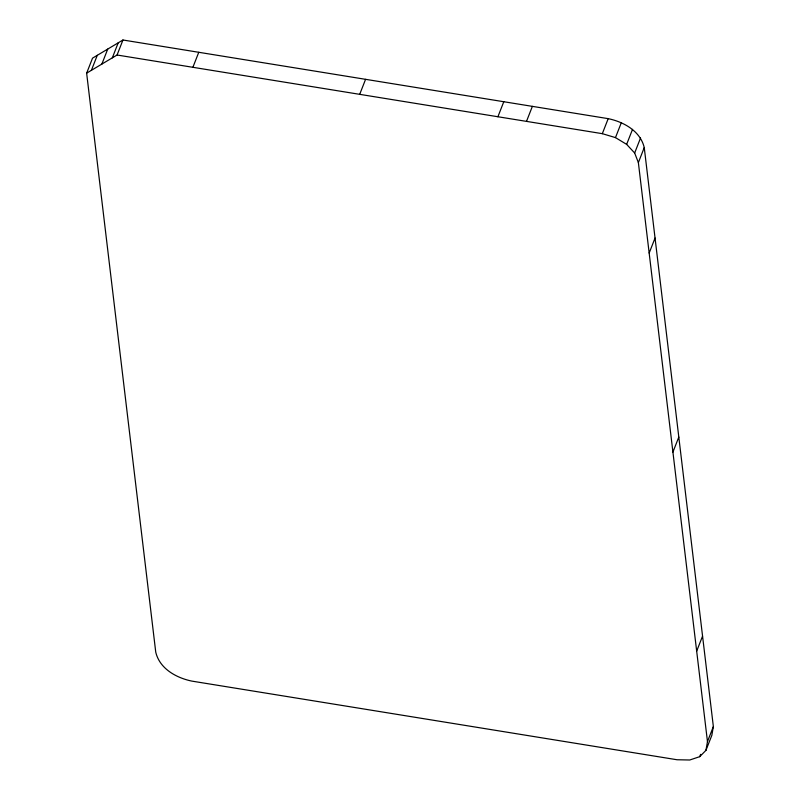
<?xml version="1.0" encoding="UTF-8"?>
<svg xmlns="http://www.w3.org/2000/svg" width="800" height="800" viewBox="0 0 800 800"><rect width="100%" height="100%" fill="white"/><g stroke="black" fill="none" stroke-linecap="round" stroke-linejoin="round"><path stroke-width="1.2" d="M705.95 750.34L707.47 741.6L713.36 726.59L644.25 147.58C640.35 131.04 623.72 121.89 608.2 118.65L122.95 40L92.53 58.15L86.64 73.16L155.75 652.17C159.65 668.71 176.28 677.86 191.8 681.1L677.05 759.75L689.76 760L699.72 756.67L705.95 750.34L711.84 735.33L713.36 726.59M91.4 70.33L97.28 55.31M101.86 64.09L107.74 49.07M112.32 57.85L118.2 42.84M86.64 73.16L117.07 55.01L122.95 40M192.89 67.3L198.77 52.29M359.7 94.34L365.58 79.33M497.91 116.74L503.79 101.73M526.5 121.38L532.38 106.36M117.07 55.01L602.32 133.67L608.2 118.65M707.47 741.6L638.37 162.59L634.66 153.01L626.64 144.37L615.48 137.61L621.36 122.6M626.64 144.37L632.53 129.36M634.66 153.01L640.54 137.99M638.37 162.59L644.25 147.58M649.17 253.06L655.05 238.05M672.92 452.1L678.8 437.09M696.68 651.13L702.56 636.12M699.72 756.67L700.63 754.36M602.32 133.67L615.48 137.61"/></g></svg>
